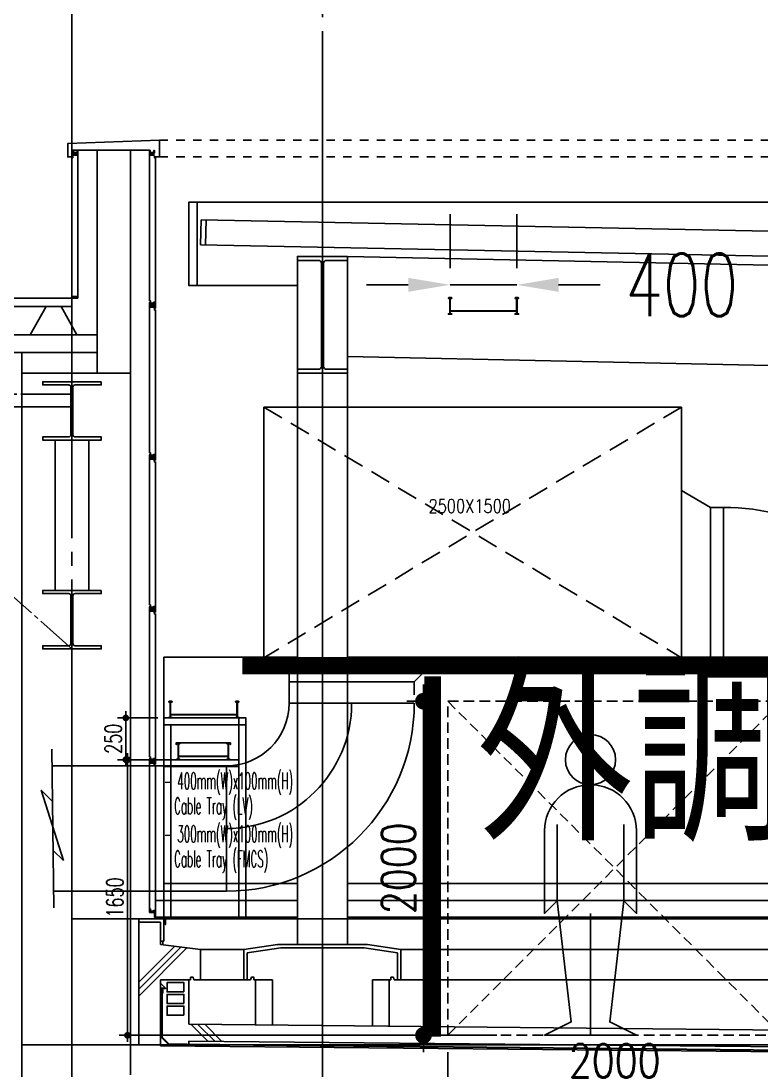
# Model space of a CAD drawing. Header units: millimetres. Extents: x -32710 to 654186, y -254124 to 420220.
# Drawn here: x 272495 to 276927, y 401979 to 408259 of the extents above; entities that cross this region are included whole.
import ezdxf
from ezdxf.enums import TextEntityAlignment as Align
from ezdxf.xclip import XClip

# ---------------------------------------------------------------- set-up
doc = ezdxf.new("R2010")
doc.units = ezdxf.units.MM
doc.header["$LTSCALE"] = 1000
for name, pattern in [('TPH12-SEC-@E$0$CENTERK0', [0.65, 0.5, -0.05, 0.05, -0.05]), ('TPH12-SEC-@E$0$CENTERK5', [6.916, 6.667, -0.083, 0.083, -0.083]), ('TPH12-SEC-@E$0$DOTK1', [0.1, 0.05, -0.05]), ('TPH12-SEC-@E$0$PHANTOMK1', [1.415, 1, -0.083, 0.083, -0.083, 0.083, -0.083]), ('YFM1P-長$0$HIDDEN', [9.525, 6.35, -3.175]), ('YFM1P-長$0$HIDDEN2', [0.1875, 0.125, -0.0625])]:
    doc.linetypes.add(name, pattern=pattern)
for name, color, linetype in [('E-POWER-CABL', 80, 'Continuous'), ('M-DIM', 1, 'Continuous'), ('M-PIPE-E11-HV&LV&ELV', 22, 'Continuous'), ('M-TXT', 3, 'Continuous'), ('MD-20250424-增加TRAY與FS主管位置調整', 7, 'Continuous'), ('SUPPORT', 2, 'Continuous'), ('TPH12-SEC-@E$0$50RCHATCH', 252, 'Continuous'), ('TPH12-SEC-@E$0$H-SIN', 252, 'TPH12-SEC-@E$0$CENTERK5'), ('TPH12-SEC-@E$0$KABE1', 252, 'Continuous'), ('TPH12-SEC-@E$0$KABE3', 252, 'Continuous'), ('TPH12-SEC-@E$0$SIAGE1', 252, 'Continuous'), ('TPH12-SEC-@E$0$SIAGE2', 252, 'Continuous'), ('TPH12-SEC-@E$0$SIAGE3', 252, 'Continuous'), ('TPH12-SEC-@E$0$STEEL2', 252, 'Continuous'), ('TPH12-SEC-@E$0$STEEL3', 252, 'Continuous'), ('TPH12-SEC-@E$0$SUGATA2', 252, 'Continuous'), ('TPH12-SEC-@E$0$SUGATA3', 252, 'Continuous'), ('TPH12-SEC-@E$0$SUGATAD', 252, 'TPH12-SEC-@E$0$DOTK1'), ('TPH12-SEC-@E$0$TEXT2', 252, 'Continuous'), ('YFM1P-長$0$M-CWTR-TEXT', 4, 'Continuous'), ('YFM1P-長$0$M-FOUN', 252, 'Continuous'), ('YFM1P-長$0$M-HVAC-CDUCT', 150, 'Continuous'), ('YFM1P-長$0$M-HVAC-CMDUCT', 150, 'Continuous')]:
    doc.layers.add(name, color=color, linetype=linetype)
doc.layers.add('TPH12-SEC-@E$0$HOJO1', color=252, linetype='Continuous', plot=False)
doc.styles.add('aa-txt', font='simplex.shx', dxfattribs={"width": 0.7, "bigfont": 'chineset.shx'})
doc.styles.add('TPH12-SEC-@E$0$TEXT', font='romans.shx', dxfattribs={"width": 0.85, "bigfont": 'BIGFONT.shx'})
doc.styles.add('YFM1P-長$0$12P7-XCM2P10$0$AA-TXT', font='simplex.shx', dxfattribs={"bigfont": 'china.shx'})
doc.styles.add('YFM1P-長$0$aa-txt', font='simplex.shx', dxfattribs={"width": 0.8, "bigfont": 'chineset.shx'})
doc.dimstyles.new('50-DIM', dxfattribs={"dimscale": 50, "dimtxt": 2, "dimasz": 0.8, "dimexe": 1, "dimexo": 1, "dimgap": 0.5, "dimtad": 1, "dimdec": 0, "dimdsep": 46, "dimtxsty": 'aa-txt', "dimblk": 'DOT', "dimcen": 5, "dimclrd": 256, "dimclre": 256, "dimclrt": 256, "dimadec": 0, "dimazin": 0, "dimtfac": 1, "dimtdec": 0, "dimtix": 1, "dimtmove": 2, "dimatfit": 3, "dimldrblk": 'DOT', "dimfxl": 1, "dimtolj": 1, "dimtzin": 0, "dimarcsym": 0})
doc.dimstyles.new('adim-1500', dxfattribs={"dimscale": 1000, "dimtxt": 0.375, "dimasz": 0.25, "dimexe": 0.1, "dimexo": 0.5, "dimgap": 0.15, "dimtad": 0, "dimdec": 4, "dimtxsty": 'aa-txt', "dimcen": 3.75, "dimclrd": 3, "dimclre": 3, "dimclrt": 256, "dimadec": 0, "dimazin": 0, "dimtfac": 1, "dimtdec": 4, "dimtmove": 0, "dimatfit": 3, "dimfxl": 0.1, "dimarcsym": 0})
doc.dimstyles.new('YFM1P-長$0$100-DIM', dxfattribs={"dimscale": 1000, "dimtxt": 0.2, "dimasz": 0.1, "dimexe": 0.1, "dimexo": 0.1, "dimgap": 0.05, "dimtad": 1, "dimdec": 0, "dimzin": 3, "dimdsep": 46, "dimtxsty": 'YFM1P-長$0$aa-txt', "dimblk1": 'YFM1P-長$0$DOT', "dimblk2": 'YFM1P-長$0$DOT', "dimsah": 1, "dimcen": 0, "dimclrd": 256, "dimclre": 256, "dimclrt": 256, "dimadec": 0, "dimazin": 0, "dimtfac": 1, "dimtdec": 0, "dimtix": 1, "dimtmove": 2, "dimatfit": 3, "dimldrblk": 'YFM1P-長$0$DOT', "dimfxl": 1, "dimtvp": 1, "dimtolj": 1, "dimtzin": 0, "dimarcsym": 0})

# ---------------------------------------------------------------- blocks, each defined once
blk = doc.blocks.new('TPH12-SEC-@E$0$$ISO-BL35900')
at = {"layer": 'TPH12-SEC-@E$0$SIAGE1'}
blk.add_lwpolyline([(-17, 917.4), (-17, 936.5, -0.414214), (-16.5, 937), (-11, 937), (-10.1, 948.2, -0.376614), (-8, 950, -0.414214), (-6, 948), (-6, 933.5, -0.414214), (-6.5, 933), (-10, 933), (-10, 917), (-6.5, 917, -0.414214), (-6, 916.5), (-6, 905), (-0.5, 905, -0.414214), (0, 904.5), (0, 7.5, -1), (-5, 7.5), (-5, 40), (-11, 40), (-11.7, 30.8, -0.391902), (-13.7, 29), (-13.8, 29, -0.414214), (-15.8, 31), (-15.8, 39.1)], format="xyb", dxfattribs=at)
at = {"layer": 'TPH12-SEC-@E$0$SIAGE2'}
for p, q in [((-16.5, 937), (-25.5, 937)), ((-13.8, 29), (-27, 29))]:
    blk.add_line(p, q, dxfattribs=at)
at = {"layer": 'TPH12-SEC-@E$0$SIAGE2', "color": 7}
blk.add_lwpolyline([(-25, 39.1), (-25, 31, -0.414214), (-27, 29), (-27.2, 29, -0.383541), (-29.2, 30.8), (-30, 38.7), (-30, 49), (-34.5, 49, -0.414214), (-35, 49.5), (-35, 948, -1), (-31, 948), (-31, 937), (-25.5, 937, -0.414214), (-25, 936.5), (-25, 917.4)], format="xyb", dxfattribs=at)
blk = doc.blocks.new('TPH12-SEC-@E')
at = {"layer": 'DEFPOINTS'}
blk.add_line((264400, 405950), (272800, 405950), dxfattribs=at)
at = {"layer": 'TPH12-SEC-@E$0$50RCHATCH'}
for p, q in [((273200, 402506.1), (273413.5, 402719.6)), ((273200, 402463.7), (273451.2, 402714.9)), ((273200, 402421.2), (273488.9, 402710.1)), ((273511.8, 402252.9), (273612.8, 402151.9)), ((273554.7, 402252.5), (273655.7, 402151.5)), ((273597.6, 402252), (273698.5, 402151))]:
    blk.add_line(p, q, dxfattribs=at)
at = {"layer": 'TPH12-SEC-@E$0$H-SIN'}
for p, q in [((272800, 377500), (272800, 414000)), ((274300, 401531.5), (274300, 411469.1))]:
    blk.add_line(p, q, dxfattribs=at)
at = {"layer": 'TPH12-SEC-@E$0$HOJO1'}
blk.add_line((273254.1, 402130), (272705.2, 402130), dxfattribs=at)
at = {"layer": 'TPH12-SEC-@E$0$KABE1'}
for p, q in [((273200, 402130), (273200, 402885)), ((273570, 402700), (273330, 402730)), ((273570, 402700), (273570, 402520)), ((273510, 402520), (273500, 402520)), ((273570, 402520), (273530, 402520)), ((273830, 402520), (273870, 402520)), ((273890, 402520), (273900, 402520)), ((274710, 402520), (274700, 402520)), ((274770, 402520), (274730, 402520))]:
    blk.add_line(p, q, dxfattribs=at)
for points in [[(273510, 402520), (273510, 402535), (273525, 402535), (273530, 402520)], [(273890, 402520), (273890, 402535), (273875, 402535), (273870, 402520)], [(274710, 402520), (274710, 402535), (274725, 402535), (274730, 402520)]]:
    blk.add_lwpolyline(points, dxfattribs=at)
at = {"layer": 'TPH12-SEC-@E$0$KABE3'}
for p, q in [((273330, 402865), (273200, 402865)), ((273330, 402865), (273330, 402730)), ((273850, 402680), (274050, 402710)), ((273850, 402520), (273850, 402680)), ((274050, 402710), (274550, 402710)), ((274750, 402680), (274550, 402710)), ((274750, 402520), (274750, 402680)), ((273330, 402520), (273330, 402124.7)), ((273330, 402180), (273380, 402130)), ((273330, 402124.7), (291000, 401948))]:
    blk.add_line(p, q, dxfattribs=at)
at = {"layer": 'TPH12-SEC-@E$0$KABE3', "const_width": 10}
blk.add_lwpolyline([(273380, 402134.2), (290953.3, 401958.5)], dxfattribs=at)
at = {"layer": 'TPH12-SEC-@E$0$SIAGE1'}
for p, q in [((272800, 407439.5), (272800, 406610)), ((272806, 407440), (272800.5, 407440)), ((272806, 407483), (272806, 407468.5)), ((272806, 407451.5), (272806, 407440)), ((272806.5, 407468), (272810, 407468)), ((272810, 407452), (272806.5, 407452)), ((272810, 407468), (272810, 407452)), ((272811, 407472), (272810.1, 407483.2)), ((272816.5, 407472), (272811, 407472)), ((272817, 407452.4), (272817, 407471.5)), ((273573, 407069.5), (273570, 406919.6)), ((282550, 406740), (273570, 406919.6)), ((272500, 406275), (272500, 402130)), ((273350, 402885), (273200, 402885)), ((273350, 402885), (273350, 402750)), ((273330, 402750), (273350, 402750)), ((273345, 402750), (273345, 402727.5)), ((273830, 402700), (274030, 402730)), ((274030, 402730), (274570, 402730)), ((274770, 402700), (274570, 402730)), ((273830, 402520), (273830, 402700)), ((274770, 402520), (274770, 402700)), ((273500, 402253), (273500, 402520)), ((273900, 402520), (273900, 402249)), ((274700, 402520), (274700, 402243.2)), ((273500, 402253), (289700, 402091)), ((272500, 402130), (273200, 402130)), ((272500, 401905), (272500, 402130)), ((273500, 402153), (290830, 401979.7)), ((273500, 402153), (273500, 402130))]:
    blk.add_line(p, q, dxfattribs=at)
for points in [[(273300, 407445), (273325, 407445), (273325, 407545), (272775, 407525), (272775, 407445), (272800, 407445)], [(273550, 407175), (273500, 407175), (273500, 406675), (273550, 406675)], [(272059.2, 406500), (272095, 406600), (272835, 406600), (272835, 406750)], [(272550, 406380), (272280, 406380), (272185, 406550), (272095, 406550), (272000, 406380)], [(272950, 406380), (272830, 406380), (272735, 406550), (272645, 406550), (272550, 406380)], [(273351.5, 402858.5), (273360, 402850), (273360, 402890), (273294, 402895), (273294, 402920), (273265, 402923), (273265, 402972)]]:
    blk.add_lwpolyline(points, dxfattribs=at)
for centre, radius, start, end in [((272800.5, 407439.5), 0.5, 90, 180), ((272808, 407483), 2, 90, 180), ((272806.5, 407468.5), 0.5, 180, 270), ((272806.5, 407451.5), 0.5, 90, 180), ((272808, 407482.9), 2.14, 7.9625, 90.51074), ((272816.5, 407471.5), 0.5, 360, 90)]:
    blk.add_arc(centre, radius, start, end, dxfattribs=at)
at = {"layer": 'TPH12-SEC-@E$0$SIAGE2'}
for p, q in [((272816.5, 407472), (272825.5, 407472)), ((272800, 406610), (272835, 406610)), ((273340, 402470), (273330, 402470))]:
    blk.add_line(p, q, dxfattribs=at)
blk.add_lwpolyline([(272835, 406610), (272835, 407483, 1), (272831, 407483), (272831, 407472), (272825.5, 407472, 0.414214), (272825, 407471.5), (272825, 407452.4)], format="xyb", dxfattribs=at)
at = {"layer": 'TPH12-SEC-@E$0$SIAGE3'}
for p, q in [((272800, 407485), (273265, 407485)), ((272935, 406380), (180300, 406380)), ((273330, 402130), (273330, 402520)), ((273330, 402130), (273330, 402520)), ((273500, 402520), (273330, 402520)), ((273360, 402470), (273330, 402500)), ((273900, 402520), (274000, 402520)), ((274000, 402520), (274000, 402248)), ((274600, 402520), (274600, 402243)), ((274700, 402520), (274600, 402520)), ((273330, 402130), (273540.9, 402130))]:
    blk.add_line(p, q, dxfattribs=at)
at = {"layer": 'TPH12-SEC-@E$0$SIAGE3', "const_width": 10}
for points in [[(273340, 402174.2), (273340, 402470)], [(273380, 402134.2), (273340, 402174.2)]]:
    blk.add_lwpolyline(points, dxfattribs=at)
at = {"layer": 'TPH12-SEC-@E$0$SIAGE3'}
for points in [[(273470, 402447.3), (273370, 402447.3), (273370, 402502.3), (273470, 402502.3)], [(273470, 402377.3), (273370, 402377.3), (273370, 402432.3), (273470, 402432.3)], [(273470, 402307.3), (273370, 402307.3), (273370, 402362.3), (273470, 402362.3)]]:
    blk.add_lwpolyline(points, close=True, dxfattribs=at)
at = {"layer": 'TPH12-SEC-@E$0$STEEL2'}
blk.add_line((273327.7, 402455), (273348.8, 402455), dxfattribs=at)
for points in [[(274150, 406850), (274450, 406850), (274450, 406826), (274324.5, 406826, 0.414214), (274306.5, 406808), (274306.5, 406192, 0.414214), (274324.5, 406174), (274450, 406174), (274450, 406150), (274150, 406150), (274150, 406174), (274275.5, 406174, 0.414214), (274293.5, 406192), (274293.5, 406808, 0.414214), (274275.5, 406826), (274150, 406826)], [(272975, 406100), (272625, 406100), (272625, 406081), (272781, 406081, -0.414214), (272794, 406068), (272794, 405782, -0.414214), (272781, 405769), (272625, 405769), (272625, 405750), (272975, 405750), (272975, 405769), (272819, 405769, -0.414214), (272806, 405782), (272806, 406068, -0.414214), (272819, 406081), (272975, 406081)], [(272975, 404850), (272625, 404850), (272625, 404831), (272781, 404831, -0.414214), (272794, 404818), (272794, 404532, -0.414214), (272781, 404519), (272625, 404519), (272625, 404500), (272975, 404500), (272975, 404519), (272819, 404519, -0.414214), (272806, 404532), (272806, 404818, -0.414214), (272819, 404831), (272975, 404831)]]:
    blk.add_lwpolyline(points, format="xyb", close=True, dxfattribs=at)
blk.add_lwpolyline([(273340, 402440), (273340, 402470), (273360, 402470), (273360, 402466.8), (273343.2, 402466.8), (273343.2, 402440)], close=True, dxfattribs=at)
at = {"layer": 'TPH12-SEC-@E$0$STEEL3'}
for p, q in [((272950, 407485), (272950, 406150)), ((273150, 407485), (273150, 401950)), ((281650, 406700), (274450, 406850)), ((281650, 406100), (274450, 406250)), ((273150, 406150), (272500, 406150))]:
    blk.add_line(p, q, dxfattribs=at)
at = {"layer": 'TPH12-SEC-@E$0$STEEL3', "linetype": 'TPH12-SEC-@E$0$PHANTOMK1', "ltscale": 0.3}
blk.add_line((272794, 406025), (268602.5, 406025), dxfattribs=at)
at = {"layer": 'TPH12-SEC-@E$0$STEEL3', "linetype": 'TPH12-SEC-@E$0$CENTERK0', "ltscale": 0.5}
blk.add_line((272800, 404500), (271200, 405927), dxfattribs=at)
at = {"layer": 'TPH12-SEC-@E$0$STEEL3'}
for points in [[(274150, 402730), (274450, 402730), (274450, 406850), (274150, 406850)], [(272700, 404850), (272700, 405750), (272900, 405750), (272900, 404850)]]:
    blk.add_lwpolyline(points, close=True, dxfattribs=at)
at = {"layer": 'TPH12-SEC-@E$0$SUGATA2'}
blk.add_line((272950, 406275), (180300, 406275), dxfattribs=at)
at = {"layer": 'TPH12-SEC-@E$0$SUGATA3'}
for p, q in [((282750, 407175), (273550, 407175)), ((273550, 406675), (273550, 407175)), ((282550, 406890), (273573, 407069.5)), ((273603, 407068.9), (273600, 406919)), ((274150, 406675), (273550, 406675)), ((272800, 406600), (180865, 406600)), ((272800, 406550), (180865, 406550)), ((274150, 404450), (273350, 404450)), ((273350, 404450), (273350, 403095)), ((281650, 404450), (274450, 404450)), ((274150, 403095), (273350, 403095)), ((281650, 403095), (274450, 403095)), ((273300, 402995), (274150, 402995)), ((274450, 402995), (281650, 402995)), ((273300, 402895), (274150, 402895)), ((274450, 402895), (281650, 402895)), ((273830, 402700), (273570, 402700)), ((281380, 402700), (274770, 402700)), ((273830, 402520), (273570, 402520)), ((281380, 402520), (274770, 402520))]:
    blk.add_line(p, q, dxfattribs=at)
at = {"layer": 'TPH12-SEC-@E$0$SUGATAD'}
for p, q in [((273325, 407545), (291375, 407545)), ((273325, 407445), (291375, 407445))]:
    blk.add_line(p, q, dxfattribs=at)
at = {"layer": 'TPH12-SEC-@E$0$SIAGE1'}
for p in [(273300, 406535), (273300, 405625), (273300, 405625), (273300, 404715), (273300, 403805), (273300, 402895)]:
    blk.add_blockref('TPH12-SEC-@E$0$$ISO-BL35900', p, dxfattribs=at)
at = {"layer": 'TPH12-SEC-@E$0$TEXT2', "style": 'TPH12-SEC-@E$0$TEXT', "width": 0.85}
blk.add_text('外調機置場', height=1000, dxfattribs=at).set_placement((277560.7, 403851.9), align=Align.MIDDLE_CENTER)
blk = doc.blocks.new('YFM1P-長$0$A$Cb28d9bb4')
for p, q in [((75, 805), (75, 1262.725809)), ((475, 805), (475, 1262.725809)), ((275, 730), (275, 0)), ((275, 730), (275, 0))]:
    blk.add_line(p, q)
blk.add_lwpolyline([(75, 805), (160, 80), (0, 0), (550, 0), (390, 80), (475, 805), (550, 730), (550, 1225, 1), (0, 1225), (0, 730)], format="xyb", close=True)
blk.add_circle((275, 1650), 150)
blk = doc.blocks.new('YFM1P-長$0$DOT')
at = {"color": 0}
blk.add_line((-1, 0), (1, 0), dxfattribs=at)
at = {"color": 2, "const_width": 0.5}
blk.add_lwpolyline([(-0.25, 0, 1), (0.25, 0, 1)], format="xyb", close=True, dxfattribs=at)
blk = doc.blocks.new('*D2963')
at = {"layer": 'DEFPOINTS', "color": 0, "transparency": 16777216}
for p in [(244657.6, 66302.1), (246657.6, 66302.1), (246657.6, 66000)]:
    blk.add_point(p, dxfattribs=at)
at = {"layer": 'YFM1P-長$0$M-FOUN', "color": 2, "lineweight": -2, "transparency": 16777216}
for p, q in [((244657.6, 66202.1), (244657.6, 65900)), ((246657.6, 66202.1), (246657.6, 65900)), ((244757.6, 66000), (246557.6, 66000))]:
    blk.add_line(p, q, dxfattribs=at)
at = {"layer": 'YFM1P-長$0$M-FOUN', "color": 2, "lineweight": -2, "transparency": 16777216, "xscale": 100, "yscale": 100, "zscale": 100, "rotation": 180}
blk.add_blockref('YFM1P-長$0$DOT', (244657.6, 66000), dxfattribs=at)
at = {"layer": 'YFM1P-長$0$M-FOUN', "color": 2, "lineweight": -2, "transparency": 16777216, "xscale": 100, "yscale": 100, "zscale": 100}
blk.add_blockref('YFM1P-長$0$DOT', (246657.6, 66000), dxfattribs=at)
at = {"layer": 'YFM1P-長$0$M-FOUN', "color": 2, "transparency": 16777216, "insert": (245657.6, 66150), "char_height": 200, "attachment_point": 5, "style": 'YFM1P-長$0$aa-txt'}
blk.add_mtext('\\A1;2000', dxfattribs=at)
blk = doc.blocks.new('*D2962')
at = {"layer": 'DEFPOINTS', "color": 0, "transparency": 16777216}
for p in [(244657.6, 68302.1), (244512.3, 66302.1), (244657.6, 66302.1)]:
    blk.add_point(p, dxfattribs=at)
at = {"layer": 'YFM1P-長$0$M-FOUN', "color": 2, "lineweight": -2, "transparency": 16777216}
for p, q in [((244557.6, 68302.1), (244412.3, 68302.1)), ((244512.3, 68202.1), (244512.3, 66402.1)), ((244557.6, 66302.1), (244412.3, 66302.1))]:
    blk.add_line(p, q, dxfattribs=at)
at = {"layer": 'YFM1P-長$0$M-FOUN', "color": 2, "lineweight": -2, "transparency": 16777216, "xscale": 100, "yscale": 100, "zscale": 100}
for p, rotation in [((244512.3, 68302.1), 90), ((244512.3, 66302.1), 270)]:
    blk.add_blockref('YFM1P-長$0$DOT', p, dxfattribs=dict(at, rotation=rotation))
at = {"layer": 'YFM1P-長$0$M-FOUN', "color": 2, "transparency": 16777216, "insert": (244362.3, 67302.1), "char_height": 200, "attachment_point": 5, "rotation": 90, "style": 'YFM1P-長$0$aa-txt'}
blk.add_mtext('\\A1;2000', dxfattribs=at)
blk = doc.blocks.new('*D2967')
at = {"layer": 'DEFPOINTS', "color": 0, "transparency": 16777216}
for p in [(276450, 404347.7), (293103.7, 401950), (295252.7, 401950)]:
    blk.add_point(p, dxfattribs=at)
at = {"layer": 'YFM1P-長$0$M-FOUN', "lineweight": -2, "transparency": 16777216}
for p, q in [((276550, 404347.7), (295352.7, 404347.7)), ((295252.7, 404247.7), (295252.7, 402050)), ((293203.7, 401950), (295352.7, 401950))]:
    blk.add_line(p, q, dxfattribs=at)
at = {"layer": 'YFM1P-長$0$M-FOUN', "lineweight": -2, "transparency": 16777216, "xscale": 100, "yscale": 100, "zscale": 100}
for p, rotation in [((295252.7, 404347.7), 90), ((295252.7, 401950), 270)]:
    blk.add_blockref('YFM1P-長$0$DOT', p, dxfattribs=dict(at, rotation=rotation))
at = {"layer": 'YFM1P-長$0$M-FOUN', "transparency": 16777216, "insert": (295102.7, 403148.8), "char_height": 200, "attachment_point": 5, "rotation": 90, "style": 'YFM1P-長$0$aa-txt'}
blk.add_mtext('\\A1;2398', dxfattribs=at)
blk = doc.blocks.new('*D2529')
at = {"layer": 'DEFPOINTS', "color": 0}
for p in [(275464.3, 406679.6), (275064.3, 406603.1), (275464.3, 406603.1)]:
    blk.add_point(p, dxfattribs=at)
at = {"layer": 'MD-20250424-增加TRAY與FS主管位置調整', "color": 3, "lineweight": -2, "transparency": 16777216}
for p, q in [((275064.3, 407103.1), (275064.3, 406779.6)), ((275464.3, 407103.1), (275464.3, 406779.6)), ((274814.3, 406679.6), (274564.3, 406679.6)), ((275064.3, 406679.6), (275464.3, 406679.6)), ((275714.3, 406679.6), (275964.3, 406679.6))]:
    blk.add_line(p, q, dxfattribs=at)
at = {"layer": 'MD-20250424-增加TRAY與FS主管位置調整', "color": 3, "transparency": 16777216}
for points in [[(274814.3, 406721.3), (274814.3, 406637.9), (275064.3, 406679.6)], [(275714.3, 406721.3), (275714.3, 406637.9), (275464.3, 406679.6)]]:
    blk.add_solid(points, dxfattribs=at)
at = {"layer": 'MD-20250424-增加TRAY與FS主管位置調整', "transparency": 16777216, "insert": (276451.8, 406679.6), "char_height": 375, "attachment_point": 5, "style": 'aa-txt'}
blk.add_mtext('400', dxfattribs=at)
blk = doc.blocks.new('A$C1ac445cf')
at = {"layer": 'E-POWER-CABL'}
blk.add_lwpolyline([(11.2, 18.4), (408.8, 18.4), (408.8, 3), (400, 3), (400, 0), (420, 0), (420, 3), (411.2, 3), (411.2, 97.6), (416.6, 97.6, -0.414214), (417.6, 96.6), (417.6, 95), (420, 95), (420, 96.6, 0.414214), (416.6, 100), (403.4, 100, 0.414214), (400, 96.6), (400, 95), (402.4, 95), (402.4, 96.6, -0.414214), (403.4, 97.6), (408.8, 97.6), (408.8, 25.4, -0.414214), (403.8, 20.4), (16.2, 20.4, -0.414214), (11.2, 25.4), (11.2, 97.6), (16.6, 97.6, -0.414214), (17.6, 96.6), (17.6, 95), (20, 95), (20, 96.6, 0.414214), (16.6, 100), (3.4, 100, 0.414214), (0, 96.6), (0, 95), (2.4, 95), (2.4, 96.6, -0.414214), (3.4, 97.6), (8.8, 97.6), (8.8, 3), (0, 3), (0, 0), (20, 0), (20, 3), (11.2, 3)], format="xyb", close=True, dxfattribs=at)
blk = doc.blocks.new('DOT')
at = {"color": 0}
blk.add_line((-1, 0), (1, 0), dxfattribs=at)
at = {"color": 3, "const_width": 0.5}
blk.add_lwpolyline([(-0.25, 0, 1), (0.25, 0, 1)], format="xyb", close=True, dxfattribs=at)
blk = doc.blocks.new('*D2531')
at = {"layer": 'DEFPOINTS', "color": 0}
for p in [(273436.8, 403837.1), (273132.2, 402187.1), (275394.3, 402187.1)]:
    blk.add_point(p, dxfattribs=at)
at = {"layer": 'M-DIM', "lineweight": -2, "transparency": 16777216}
for p, q in [((273386.8, 403837.1), (273082.2, 403837.1)), ((273132.2, 403797.1), (273132.2, 402227.1)), ((275344.3, 402187.1), (273082.2, 402187.1))]:
    blk.add_line(p, q, dxfattribs=at)
at = {"layer": 'M-DIM', "lineweight": -2, "transparency": 16777216, "xscale": 40, "yscale": 40, "zscale": 40}
for p, rotation in [((273132.2, 403837.1), 90), ((273132.2, 402187.1), 270)]:
    blk.add_blockref('DOT', p, dxfattribs=dict(at, rotation=rotation))
at = {"layer": 'M-DIM', "transparency": 16777216, "insert": (273057.2, 403012.1), "char_height": 100, "attachment_point": 5, "rotation": 90, "style": 'aa-txt'}
blk.add_mtext('\\A1;1650', dxfattribs=at)
blk = doc.blocks.new('_Dot')
at = {"color": 0, "linetype": 'ByBlock', "lineweight": -2}
blk.add_line((-0.5, 0), (-1, 0), dxfattribs=at)
at = {"color": 0, "linetype": 'ByBlock', "const_width": 0.5}
blk.add_lwpolyline([(-0.25, 0, 1), (0.25, 0, 1)], format="xyb", close=True, dxfattribs=at)
blk = doc.blocks.new('*D2532')
at = {"layer": 'DEFPOINTS', "color": 0}
for p in [(273365.2, 404087.1), (273122.3, 403837.1), (273350, 403837.1)]:
    blk.add_point(p, dxfattribs=at)
at = {"layer": 'M-DIM', "lineweight": -2, "transparency": 16777216}
for p, q in [((273315.2, 404087.1), (273072.3, 404087.1)), ((273122.3, 404047.1), (273122.3, 403877.1)), ((273300, 403837.1), (273072.3, 403837.1))]:
    blk.add_line(p, q, dxfattribs=at)
at = {"layer": 'M-DIM', "lineweight": -2, "transparency": 16777216, "xscale": 40, "yscale": 40, "zscale": 40}
for p, rotation in [((273122.3, 404087.1), 90), ((273122.3, 403837.1), 270)]:
    blk.add_blockref('DOT', p, dxfattribs=dict(at, rotation=rotation))
at = {"layer": 'M-DIM', "transparency": 16777216, "insert": (273047.3, 403962.1), "char_height": 100, "attachment_point": 5, "rotation": 90, "style": 'aa-txt'}
blk.add_mtext('\\A1;250', dxfattribs=at)
blk = doc.blocks.new('YFM1P-長$0$A$C29b993c6')
at = {"layer": 'YFM1P-長$0$M-FOUN', "color": 1, "linetype": 'YFM1P-長$0$HIDDEN', "ltscale": 0.01}
for p, q in [((246657.6, 68302.1), (244657.6, 66302.1)), ((244657.6, 68302.1), (246657.6, 66302.1))]:
    blk.add_line(p, q, dxfattribs=at)
blk.add_lwpolyline([(244657.6, 68302.1), (246657.6, 68302.1), (246657.6, 66302.1), (244657.6, 66302.1)], close=True, dxfattribs=at)
at = {"color": 2}
blk.add_blockref('YFM1P-長$0$A$Cb28d9bb4', (245237.5, 66302.1), dxfattribs=at)
at = {"layer": 'YFM1P-長$0$M-FOUN', "color": 2}
dim = blk.add_linear_dim(base=(244512.3, 66302.1), p1=(244657.6, 68302.1), p2=(244657.6, 66302.1), angle=270, dimstyle='YFM1P-長$0$100-DIM', override={"dimclrd": 2, "dimclre": 2, "dimclrt": 2, "dimfxl": 300}, dxfattribs=at)
dim.commit()
dim.dimension.update_dxf_attribs({"geometry": '*D2962', "text_midpoint": (244362.3, 67302.1)})
dim = blk.add_linear_dim(base=(246657.6, 66000), p1=(244657.6, 66302.1), p2=(246657.6, 66302.1), dimstyle='YFM1P-長$0$100-DIM', override={"dimclrd": 2, "dimclre": 2, "dimclrt": 2, "dimfxl": 300}, dxfattribs=at)
dim.commit()
dim.dimension.update_dxf_attribs({"geometry": '*D2963', "text_midpoint": (245657.6, 66150)})
blk = doc.blocks.new('YFM1P-長')
at = {"layer": 'YFM1P-長$0$M-FOUN', "color": 4}
for p, q in [((290800, 402885), (272800, 402885)), ((290800, 402130), (272762.9, 402130))]:
    blk.add_line(p, q, dxfattribs=at)
at = {"layer": 'YFM1P-長$0$M-FOUN', "color": 3, "const_width": 100}
for points in [[(273820, 404397.7), (277121.3, 404397.7)], [(274960, 404336.3), (274960, 402178.6), (274960, 402710)]]:
    blk.add_lwpolyline(points, dxfattribs=at)
at = {"layer": 'YFM1P-長$0$M-HVAC-CDUCT'}
for p, q in [((273950, 404447.7), (273950, 405947.7)), ((273950, 405947.7), (276450, 405947.7)), ((276450, 405947.7), (276450, 404447.7)), ((276625, 405347.7), (276450, 405447.7)), ((276625, 405347.7), (276701.8, 405347.7)), ((276701.8, 404447.7), (276701.8, 405347.7)), ((276364.8, 404447.7), (273950, 404447.7)), ((274100, 404302.7), (274100, 404447.7)), ((274995, 404447.7), (274850, 404302.7)), ((276364.8, 404447.7), (276701.8, 404447.7)), ((274100, 404302.7), (274850, 404302.7)), ((274100, 404302.7), (274100, 404175)), ((274850, 404302.7), (274850, 404225)), ((274100, 404175), (274850, 404175)), ((272680.3, 403899.9), (272692.3, 402950)), ((272681.5, 403800), (273725, 403800)), ((273725, 403800), (273725, 403050)), ((272684.2, 403587.4), (272615.9, 403654.3)), ((272615.9, 403654.3), (272749, 403233.4)), ((272749, 403233.4), (272687.9, 403293.7)), ((272691, 403050), (273725, 403050))]:
    blk.add_line(p, q, dxfattribs=at)
at = {"layer": 'YFM1P-長$0$M-HVAC-CDUCT', "linetype": 'YFM1P-長$0$HIDDEN2'}
for p, q in [((276450, 405947.7), (273950, 404447.7)), ((273950, 405947.7), (276450, 404447.7))]:
    blk.add_line(p, q, dxfattribs=at)
at = {"layer": 'YFM1P-長$0$M-HVAC-CDUCT'}
for centre, radius, start, end in [((276701.8, 403997.7), 1350, 60, 90), ((276701.8, 403997.7), 450, 60, 90), ((273725, 404175), 375, 270, 0), ((273725, 404175), 750, 270, 0), ((273725, 404175), 1125, 270, 0)]:
    blk.add_arc(centre, radius, start, end, dxfattribs=at)
at = {"layer": 'YFM1P-長$0$M-HVAC-CMDUCT'}
blk.add_line((276625, 404447.7), (276625, 405347.7), dxfattribs=at)
at = {"layer": 'YFM1P-長$0$M-FOUN'}
blk.add_blockref('YFM1P-長$0$A$C29b993c6', (30392.9, 335885), dxfattribs=at)
at = {"layer": 'YFM1P-長$0$M-CWTR-TEXT', "style": 'YFM1P-長$0$12P7-XCM2P10$0$AA-TXT', "width": 0.8}
blk.add_text('2500X1500', height=80, dxfattribs=at).set_placement((275182.2, 405355.5), align=Align.MIDDLE_CENTER)
at = {"layer": 'YFM1P-長$0$M-FOUN'}
dim = blk.add_linear_dim(base=(295252.7, 401950), p1=(276450, 404347.7), p2=(293103.7, 401950), angle=90, dimstyle='YFM1P-長$0$100-DIM', override={"dimfxl": 300}, dxfattribs=at)
dim.commit()
dim.dimension.update_dxf_attribs({"geometry": '*D2967', "text_midpoint": (295102.7, 403148.8)})

msp = doc.modelspace()

# ---------------------------------------------------------------- linework, layer by layer
at = {"layer": 'E-POWER-CABL'}
msp.add_lwpolyline([(275065.51308, 406521.52753), (275463.11308, 406521.52753), (275463.11308, 406506.12753), (275454.31308, 406506.12753), (275454.31308, 406503.12753), (275474.31308, 406503.12753), (275474.31308, 406506.12753), (275465.51308, 406506.12753), (275465.51308, 406600.72753), (275470.91308, 406600.72753, -0.4142135624), (275471.91308, 406599.72753), (275471.91308, 406598.12753), (275474.31308, 406598.12753), (275474.31308, 406599.72753, 0.4142135624), (275470.91308, 406603.12753), (275457.71308, 406603.12753, 0.4142135624), (275454.31308, 406599.72753), (275454.31308, 406598.12753), (275456.71308, 406598.12753), (275456.71308, 406599.72753, -0.4142135624), (275457.71308, 406600.72753), (275463.11308, 406600.72753), (275463.11308, 406528.52753, -0.4142135624), (275458.11308, 406523.52753), (275070.51308, 406523.52753, -0.4142135624), (275065.51308, 406528.52753), (275065.51308, 406600.72753), (275070.91308, 406600.72753, -0.4142135624), (275071.91308, 406599.72753), (275071.91308, 406598.12753), (275074.31308, 406598.12753), (275074.31308, 406599.72753, 0.4142135624), (275070.91308, 406603.12753), (275057.71308, 406603.12753, 0.4142135624), (275054.31308, 406599.72753), (275054.31308, 406598.12753), (275056.71308, 406598.12753), (275056.71308, 406599.72753, -0.4142135624), (275057.71308, 406600.72753), (275063.11308, 406600.72753), (275063.11308, 406506.12753), (275054.31308, 406506.12753), (275054.31308, 406503.12753), (275074.31308, 406503.12753), (275074.31308, 406506.12753), (275065.51308, 406506.12753)], format="xyb", close=True, dxfattribs=at)
at = {"layer": 'M-PIPE-E11-HV&LV&ELV'}
msp.add_lwpolyline([(273425.76852, 403937.08117), (273425.76852, 403927.08117), (273424.36852, 403927.08117), (273424.36852, 403938.48117), (273749.16852, 403938.48117), (273749.16852, 403927.08117), (273747.76852, 403927.08117), (273747.76852, 403937.08117)], close=True, dxfattribs=at)
msp.add_lwpolyline([(273437.96852, 403855.48117), (273735.56852, 403855.48117), (273735.56852, 403840.08117), (273726.76852, 403840.08117), (273726.76852, 403837.08117), (273746.76852, 403837.08117), (273746.76852, 403840.08117), (273737.96852, 403840.08117), (273737.96852, 403934.68117), (273743.36852, 403934.68117, -0.4142135624), (273744.36852, 403933.68117), (273744.36852, 403932.08117), (273746.76852, 403932.08117), (273746.76852, 403933.68117, 0.4142135624), (273743.36852, 403937.08117), (273730.16852, 403937.08117, 0.4142135624), (273726.76852, 403933.68117), (273726.76852, 403932.08117), (273729.16852, 403932.08117), (273729.16852, 403933.68117, -0.4142135624), (273730.16852, 403934.68117), (273735.56852, 403934.68117), (273735.56852, 403862.48117, -0.4142135624), (273730.56852, 403857.48117), (273442.96852, 403857.48117, -0.4142135624), (273437.96852, 403862.48117), (273437.96852, 403934.68117), (273443.36852, 403934.68117, -0.4142135624), (273444.36852, 403933.68117), (273444.36852, 403932.08117), (273446.76852, 403932.08117), (273446.76852, 403933.68117, 0.4142135624), (273443.36852, 403937.08117), (273430.16852, 403937.08117, 0.4142135624), (273426.76852, 403933.68117), (273426.76852, 403932.08117), (273429.16852, 403932.08117), (273429.16852, 403933.68117, -0.4142135624), (273430.16852, 403934.68117), (273435.56852, 403934.68117), (273435.56852, 403840.08117), (273426.76852, 403840.08117), (273426.76852, 403837.08117), (273446.76852, 403837.08117), (273446.76852, 403840.08117), (273437.96852, 403840.08117)], format="xyb", close=True, dxfattribs=at)
at = {"layer": 'SUPPORT'}
for points in [[(273841.275, 404087.08117), (273350, 404087.08117), (273350, 404045.80617), (273841.275, 404045.80617)], [(273391.275, 402895), (273391.275, 404045.80617), (273350, 404045.80617), (273350, 402895)], [(273841.275, 402885), (273841.275, 404087.08117), (273800, 404087.08117), (273800, 402885)], [(273800, 403837.08117), (273350, 403837.08117), (273350, 403795.80617), (273800, 403795.80617)]]:
    msp.add_lwpolyline(points, close=True, dxfattribs=at)

# ---------------------------------------------------------------- block references
msp.add_blockref('TPH12-SEC-@E', (0, 0))
ref = msp.add_blockref('YFM1P-長', (0, 0))
XClip(ref).set_block_clipping_path([(188201.2783815574, 355635.7797075855), (305020.60558715, 413217.0386999981)])
at = {"layer": 'MD-20250424-增加TRAY與FS主管位置調整', "color": 8}
msp.add_blockref('A$C1ac445cf', (273379.43751, 404087.08117), dxfattribs=at)

# ---------------------------------------------------------------- texts
at = {"layer": 'M-TXT', "style": 'aa-txt', "width": 0.45}
for s, p in [('- 400mm(W)x100mm(H)', (273350, 403709.97937)), ('  Cable Tray (LV)', (273350, 403559.97937)), ('- 300mm(W)x100mm(H)', (273350, 403392.84319)), ('  Cable Tray (FMCS)', (273350, 403242.84319))]:
    msp.add_text(s, height=100, dxfattribs=at).set_placement(p, align=Align.MIDDLE_LEFT)

# ---------------------------------------------------------------- dimensions: what is measured, and where the dimension line sits
at = {"layer": 'M-DIM'}
for base, p1, p2, picture, middle in [((273122.32551, 403837.08117), (273365.24685, 404087.08117), (273350, 403837.08117), '*D2532', (273047.32551, 403962.08117)), ((273132.23845, 402187.08117), (273436.76852, 403837.08117), (275394.26679, 402187.08117), '*D2531', (273057.23845, 403012.08117))]:
    dim = msp.add_linear_dim(base=base, p1=p1, p2=p2, angle=90, dimstyle='50-DIM', dxfattribs=at)
    dim.commit()
    dim.dimension.update_dxf_attribs({"geometry": picture, "text_midpoint": middle})
at = {"layer": 'MD-20250424-增加TRAY與FS主管位置調整', "color": 8}
dim = msp.add_linear_dim(base=(275464.31308, 406679.58689), p1=(275064.31308, 406603.12753), p2=(275464.31308, 406603.12753), dimstyle='adim-1500', dxfattribs=at)
dim.commit()
dim.dimension.update_dxf_attribs({"geometry": '*D2529', "text_midpoint": (276451.81308, 406679.58689)})

doc.saveas('drawing.dxf')
